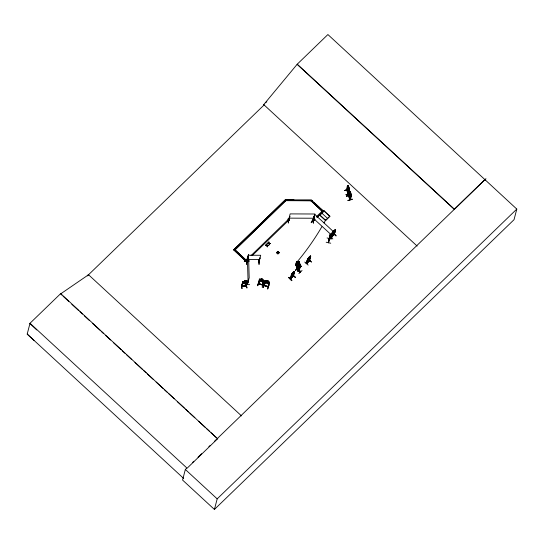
<?xml version="1.0" encoding="UTF-8"?>
<svg xmlns="http://www.w3.org/2000/svg" width="544" height="544" viewBox="0 0 544 544"><rect width="100%" height="100%" fill="white"/><g stroke="black" fill="none" stroke-linecap="round" stroke-linejoin="round"><path stroke-width="0.82" d="M249.669 284.634L245.018 284.594M312.739 221.184L313.99 216.872L314.296 217.151L313.12 221.53L312.78 221.027M330.494 237.599C334.458 227.106 329.086 238.564 330.976 237.578M313.126 221.34L312.78 221.218L314.663 214.295L332.67 230.914L330.929 237.755L330.432 237.544M330.895 237.701L331.69 233.206M329.542 238.082L328.358 242.78L330.344 234.274L328.562 242.733M329.474 238.381L330.222 235.158M329.31 238.354L329.168 238.986L329.46 238.646M246.765 260.95L246.602 261.378M248.506 279.915L247.262 284.594L248.35 279.915M247.438 284.498L249.193 277.732L248.499 254.34L246.582 261.589M278.011 253.47L278.236 251.58L277.1 252.756L277.59 253.402L278.412 253.334L278.739 252.627L278.283 251.62M242.896 281.738L243.508 281.479M243.481 281.466C248.955 279.052 247.799 283.329 245.929 286.049C246.82 280.711 248.234 279.65 246.371 285.981M244.453 281.588L245.895 281.418M329.827 236.851L329.494 238.218L329.698 237.551M330.385 234.328L329.78 237.232M329.82 236.606L330.398 234.287M346.732 189.842L348.119 194.16L349.289 189.57M346.909 189.951L347.99 185.708L347.024 190.366L346.909 189.747M348.004 193.542L348.085 193.929M348.316 193.902L349.364 189.842C348.282 190.89 347.099 198.58 349.241 189.462M349.996 191.379L349.751 191.1L348.629 195.418M348.922 195.976L349.86 191.338C347.392 192.352 350.241 206.591 351.24 195.473L350.955 195.133L349.812 199.376M349.962 199.56L349.894 199.213M246.541 261.195L247.67 256.918M246.765 261.501L246.724 261.147M247.472 284.376L247.241 284.152M330.126 235.294L330.228 234.77M327.087 237.959L331.643 238.959M329.514 237.762L329.501 238.252M328.372 242.74L330.079 235.423M329.63 238.537L329.712 238.15M330.521 234.355L330.276 234.709M326.182 242.223L330.738 243.222M329.657 237.476L329.848 236.606M246.758 261.841L246.731 262.235L247.853 257.958M258.951 262.242L260.025 257.856L258.93 262.283M33.986 340.422L27.2 334.077L30.015 323.265L60.683 293.604L217.702 438.865L217.328 438.525M61.853 295.066L60.683 293.604M248.683 259.012L246.214 261.494L233.682 249.764L285.097 200.042L285.75 200.648L234.301 250.505L285.75 200.648M186.538 468.309L185.334 469.479L182.573 480.066L214.424 509.456L514.039 219.681L516.8 209.086L327.903 34.544L297.235 64.206L263.738 104.611L417.126 246.065M248.989 260.991L244.344 260.998M245.555 260.889L247.418 258.992M246.214 261.494L233.682 249.764M247.846 257.802L246.602 261.861M246.745 262.208L248.309 255.231L260.698 255.279L258.72 262.242L258.937 261.888M241.869 288.599L241.448 284.138M246.588 264.309L246.459 259.835L246.609 264.221M242.903 281.704L242.536 283.138L242.991 283.608M242.978 281.717C239.659 293.685 244.664 278.718 242.93 282.241M242.236 286.328L241.794 286.171L246.412 285.824M243.318 282.044L241.842 286.491L246.248 285.797M243.964 283.465L244.623 280.854L246.14 280.752L244.623 280.854M244.671 280.915L243.732 281.642L243.481 282.615L244.127 282.955L246.398 282.316L246.65 281.343L245.942 281.241M244.895 280.928L245.8 280.833M245.398 283.329L246.078 280.724M246.133 280.704L245.997 281.221M246.044 283.642L246.956 288.055L246.092 283.71M246.99 281.642L245.861 286.035L246.391 285.675M258.998 259.964L259.046 264.275M267.233 246.894L266.88 245.575L265.472 245.16L266.907 245.487L267.254 246.806M266.852 245.174L265.703 245.004L266.832 245.262L266.56 244.113L266.832 245.262M266.778 243.964L267.131 245.31L268.566 245.541L267.131 245.31M269.328 244.807L268.974 243.481L267.546 243.161M268.566 245.541L267.186 245.616L268.546 245.63M267.798 242.91L268.899 243.256L267.519 243.25M268.852 241.964L269.205 243.304L270.64 243.535L269.205 243.304M258.971 281.568L257.679 285.648M259.889 279.48L259.44 279.5L259.889 279.48C259.121 285.627 257.128 284.893 259.583 278.997M268.974 243.481L269.307 244.888M270.64 243.535L269.26 243.617L270.62 243.624M261.446 278.916L262.324 279.188M261.045 279.242L261.181 278.725L262.643 279.174L262.439 279.745L263.14 280.099L262.888 281.071L260.685 280.84L260.059 280.194L260.311 279.222L261.093 279.276M262.834 284.798L262.29 284.995L263.452 280.575L263.854 280.704L263.452 280.575M262.12 287.11L263.67 283.009M259.563 281.092L259.168 280.378L259.536 278.977L263.922 280.33L262.732 285.117L258.339 283.58L262.738 284.92M263.5 281.758L263.874 280.323L263.507 280.004M233.648 249.9L285.097 200.042M285.58 199.886L310.876 199.872L310.862 200.777L285.6 200.668L285.58 199.886L293.998 199.92M285.6 200.668L285.607 199.764M263.235 287.579L264.568 283.322L263.248 287.49M265.112 282.894L264.744 282.22L265.098 282.941L268.546 283.954L269.124 283.621L269.498 282.18L265.112 280.82L263.915 285.58L268.308 286.96L269.43 282.547L268.981 282.567L269.43 282.547M268.41 286.64L264.051 285.274L263.874 285.593M265.465 281.323L265.016 281.35L265.465 281.323L264.411 285.58M266.655 281.166L266.805 280.602M267.022 280.765L267.9 281.03M268.015 281.588L268.165 281.024M268.029 281.54L268.716 281.942L268.464 282.914L267.628 283.104L265.635 282.044L265.887 281.071L266.669 281.119L266.757 280.568L268.219 281.017L268.083 281.54M276.461 252.634L277.936 251.321L279.371 252.661M269.028 282.424L267.906 286.865L268.022 286.477M269.069 284.798L267.757 288.959M268.335 286.572L268.219 286.96L268.362 286.627M279.371 252.77L277.902 254.082L276.461 252.742M288.34 222.972L288.259 218.504L288.415 222.89M252.328 255.476L288.823 220.184L288.164 219.579L288.789 220.32M288.422 220.538L288.884 220.708M288.463 220.755C289.292 221.904 289.483 215.356 289.898 216.628M289.891 216.471L288.782 220.878L288.388 220.524M214.424 509.456L217.185 498.868L516.8 209.086M288.578 277.426L291.795 280.718L288.619 277.338M291.407 274.319L290.469 278.841M290.578 278.589L290.374 279.011L291.652 274.387M310.903 200.709L322.123 211.228L310.896 200.654L285.634 200.552M290.666 278.793L290.476 278.623M293.508 276.005C292.169 277.698 296.235 268.634 293.515 272.218L293.651 271.612L292.509 273.183L292.638 272.612M292.454 273.306L292.203 274.278L293.434 272.36L291.407 274.38L294.27 271.476M317.485 216.954L323.435 211.099L311.522 200.11L312.671 201.334M292.788 272.53L293.413 271.918M293.692 271.646L293.556 272.17L293.957 271.85C294.318 273.027 290.231 276.651 292.624 273.686L292.101 273.754L293.869 272.034L293.06 273.258L293.597 273.19L291.679 274.788M293.1 276.155L294.488 271.64L293.502 276.053M295.419 270.395L298.649 267.254L295.46 270.348M296.888 268.981L300.254 272.102M295.208 277.352L291.788 274.339M298.636 267.247L295.446 270.443M298.357 270.83L297.772 270.96L298.459 268.178L299.078 268.274L298.459 268.178M297.772 270.96L298.506 268.627M298.037 271.143L298.799 268.498C299.635 267.124 296.589 275.706 298.697 268.525L298.493 268.28M298.364 270.96L299.05 268.185M299.35 267.974L298.799 270.055L299.309 267.94M313.874 220.075L311.209 222.686L314.384 219.579M298.792 269.926L299.05 269.742C301.233 261.168 297.629 276.202 299.826 267.594C300.737 266.914 298.676 267.24 299.86 267.628M300.077 267.281L299.173 270.273M312.1 220.925L312.752 221.53L312.1 220.925L313.908 219.076M313.371 218.688L313.534 223.081L313.432 220.878M312.684 220.966L313.827 216.58L314.248 216.573M313.33 222.999L313.092 220.769M312.888 221.109L313.262 221.204M300.635 271.735L297.262 268.62L300.628 271.796M302.049 270.484L298.867 273.591M304.742 262.045L308.149 265.084M307.564 258.937L306.388 263.554L309.577 260.467M307.639 259.393L307.809 259.005L307.639 259.393C301.655 271.422 315.683 253.293 306.585 263.616M306.687 263.242L307.809 259.005M308.611 257.924L308.36 258.896L309.59 256.979M309.808 256.231L308.625 257.768L309.849 256.265L309.672 256.843M319.804 215.234L324.17 210.834L329.827 216.356L325.53 220.517L319.804 215.234L324.17 210.834M309.665 260.624L310.651 256.258L309.223 260.807L310.672 255.925L309.828 258.162L307.421 260.494M322.742 210.63L316.268 216.784M308.128 258.788L311.365 261.97M325.53 220.517L329.888 216.111M329.168 238.986L330.439 234.029M329.331 239.292L332.486 236.164M331.112 237.34L332.289 232.723L335.437 229.752L334.302 234.253L331.112 237.34L334.342 234.097L334.39 234.457L334.091 234.709L335.396 229.718L335.097 229.888M334.818 230.84L332.248 233.07L332.649 232.9L331.228 237.449L331.507 236.844M331.18 237.089L331.33 237.415L334.431 234.26M331.616 236.32L332.534 232.791M331.548 237.204L332.812 232.22L334.574 230.058L333.526 231.071M333.418 231.574L333.669 230.935M348.296 189.434L344.576 190.516L348.269 189.468M333.968 231.499L333.35 232.111L334.587 231.01M334.302 230.33L333.628 231.112M334.533 230.024L334.295 232.22L332.289 234.199M332.84 238.952L329.317 235.98M334.206 234.518L335.369 230.051L334.431 234.382M346.725 190.033C347.521 179.901 349.5 190.25 348.541 186.701M346.841 190.359L348.119 185.715M345.998 194.759L349.697 193.793M333.234 233.267L336.049 235.865L333.261 233.179M350.894 194.84L346.453 196.146L350.152 195.044M348.962 187.503L348.724 189.944L347.922 187.558L348.384 187.836L348.242 186.381L349.017 188.693L348.575 188.414L348.718 189.87L347.868 187.184M350.458 191.828L350.254 193.467L349.792 193.181L350.588 195.582L350.445 194.045L350.894 194.324L350.377 193.623L350.445 191.767L351.179 195.242L350.771 196.649M350.418 192.331L350.69 193.161L349.71 191.379L349.989 191.719M350.907 193.147L350.771 193.671M350.207 199.58L351.111 195.092M352.308 199.09L347.936 200.586M484.996 179.5L454.281 209.358L297.18 64.403M485.472 180.146L485.894 178.534M295.739 264.595L297.575 269.28L298.153 268.668L297.901 269.504L298.296 268.784L297.969 269.13M300.778 266.737L299.037 261.691L298.37 261.582C297.35 263.5 297.548 259.644 296.283 262.337L296.65 263.255L295.773 264.622L297.69 269.355L297.894 268.974M300.676 266.771C301.838 264.996 298.758 269.498 297.867 269.47M300.995 266.526C301.294 267.648 299.207 263.174 298.921 261.616C298.466 264.343 302.246 266.478 300.458 266.472M299.894 264.037L299.9 265.295L297.412 267.662L295.78 264.574L298.37 261.582M257.625 285.709L258.937 281.54M257.659 285.736L258.992 281.479M259.536 281.051L262.97 282.105M262.303 284.961L262.29 284.995M263.548 281.772L262.929 282.125L263.514 281.71M263.01 287.497L264.323 283.329M265.098 280.867L265.676 280.867M263.201 287.552L264.486 283.383M268.219 281.017L266.791 280.65M267.913 286.838L267.913 286.491M269.498 282.18L269.042 281.901M267.696 288.952L269.035 284.702M293.576 275.856L290.374 279.011M301.138 266.07L297.718 269.355M306.904 263.187L308.659 257.754M277.59 253.402L278.127 251.804M297.786 268.362C293.488 271.796 305.388 261.535 297.854 268.539L297.364 268.539M300.58 265.696L300.186 265.846M300.057 267.349L299.064 270.239M299.37 269.994L299.118 269.742M296.466 263.588C296.936 262.045 294.909 264.234 296.181 263.928M296.534 264.058L296.8 263.663L297.677 263.962L298.228 262.262L297.99 263.962L299.118 264.377L297.86 264.357L297.31 266.132L297.554 264.37L296.487 264.003L296.766 263.67M246.602 260.95L246.582 261.548M313.188 220.986L314.915 214.003L290.142 213.901L288.374 220.905L288.361 220.558M334.22 232.907L334.696 232.064L331.847 235.334L313.555 218.532M293.706 273.578L294.154 272.707L291.298 275.91M307.204 260.399L310.345 257.36M335.07 231.146L332.153 234.355M277.256 253.137L278.072 251.763M309.978 256.693L308.278 258.346L308.781 258.305L307.931 259.59L309.74 257.842L309.216 257.883L310.026 256.652M290.217 278.888L293.427 275.72M290.666 278.752L292.502 273.136M297.622 269.205L300.914 266.315L300.621 265.628M306.381 263.514L306.864 263.194M333.125 233.002L332.275 234.287L334.091 232.492L333.554 232.574M334.587 231.234L332.649 233.376L333.506 232.091L332.982 232.159L334.75 230.438L333.941 231.669L334.478 231.594L332.561 233.192M346.759 189.849L348.276 194.058M348.636 195.507L350.146 199.689M300.145 265.846L300.444 265.547L300.363 265.907M298.044 269.09L296.201 264.432L295.8 264.636M332.377 233.192L331.956 233.736M307.958 258.427L307.571 258.998L310.672 255.925L310.372 256.095M332.54 233.226L333.037 232.526M288.374 220.864L288.776 220.694M296.691 269.226L300.064 272.354L296.684 269.239M296.82 269.096L300.24 272.184M291.931 280.575L288.592 277.372M277.1 252.756L278.052 251.702M299.458 266.111L299.9 265.547L300.757 266.166L300.281 266.655L299.431 266.036M300.723 266.091L300.281 266.655M277.426 252.056L278.236 251.58L278.582 252.253M298.302 264.656L298.187 265.56L298.302 264.656L299.962 266.179L298.642 266.512L298.738 265.601L298.996 266.159L299.962 266.179M298.738 265.601A3.72 1.149 45.1 0 0 297.174 266.145L296.936 266.805L296.514 266.56L296.732 265.846A4.345 1.34 45.1 0 1 298.187 265.01L298.561 265.214M298.642 266.512L298.996 266.159M333.064 232.716L334.03 231.758L332.806 233.689L333.336 231.71L334.315 230.765L333.084 232.689M314.296 217.151L313.881 216.981M312.63 220.959L311.209 222.686M329.474 239.523L332.649 236.416M297.364 261.344L296.283 262.337L296.732 263.276L296.296 264.064L296.983 265.778L297.799 266.002L298.778 265.057L299.003 263.813L298.316 262.099L297.67 262.303L297.33 261.317M265.601 102.802L266.818 101.633M87.326 275.924L264.146 104.91L263.779 104.564M251.029 255.592L288.164 219.579M310.869 200.845L311.522 200.11M268.872 241.876L268.899 243.256M312.786 221.394L314.561 219.681M316.928 217.389L323.435 211.099M312.752 221.53L315.119 219.239M335.492 230.153L335.084 230.33M294.603 271.748L294.202 271.918M310.767 256.367L310.359 256.537M290.258 278.902L293.359 275.72M336.049 235.865L333.962 233.621M311.372 262.024L308.679 259.311M192.576 462.468L193.786 461.298M198.009 457.212L201.634 453.71M208.876 446.706L210.086 445.536M214.309 441.449L484.949 179.697M217.784 438.559L187.109 468.221L30.015 323.265M268.348 286.804L263.915 285.437L268.301 286.783M277.161 252.362L278.059 251.641M291.822 274.298L295.344 277.284L292.516 274.693M297.833 268.981L296.086 264.357M309.563 260.338L309.427 260.868M334.546 231.248L334.07 231.588L334.247 231.016L333.173 232.002M60.602 293.91L88.536 274.754M258.38 283.424L262.786 284.784M262.684 285.09L258.38 283.771M313.188 220.85L312.739 220.837L313.133 220.612M294.209 271.476L294.556 271.34M242.984 281.765L243.528 281.54M347.514 186.864L347.534 187.83M347.568 187.802L348.942 191.012M348.201 189.298L344.576 190.516M349.364 189.842L349.085 189.502M349.384 192.494L349.948 191.393M349.391 193.44L349.452 192.528L350.52 196.629M350.431 193.555L345.984 194.738L349.751 193.95M351.016 194.582L349.948 191.352M350.078 194.929L346.453 196.146M351.24 195.473L350.955 195.133M347.881 200.416L352.362 199.41M241.42 284.145L242.1 288.585M307.836 259.406L309.23 258.366L310.114 256.476L309.713 256.788M313.14 220.83L312.766 220.66L313.181 220.66M247.017 281.799L247.432 281.751M241.883 286.144L246.004 285.892M245.97 285.702L246.344 285.682M244.236 282.533L245.643 282.39M300.56 266.587L298.636 261.895M298.37 261.623L298.908 261.569M259.005 259.971L259.019 264.364M314.255 216.73L313.827 216.58M288.429 220.721L288.789 220.708M244.324 261.106L248.968 261.1M244.317 260.875L248.962 260.868M244.324 261.052L248.968 261.045M289.041 218.137L313.813 218.239M247.207 259.468L259.597 259.515M277.821 251.92L278.249 251.988M261.215 278.8L262.575 279.222M246.996 281.139L247.466 281.302M346.929 189.788L348.296 194.018M298.2 265.574L297.826 265.37A4.345 1.34 45.1 0 0 296.371 266.206L296.507 266.533M296.874 266.2L297.296 266.451M300.757 266.166L299.9 265.547M296.759 267.022L297.459 267.628M297.942 265.016L299.601 266.54M297.235 64.206L454.328 209.161M324.108 211.079L329.827 216.356M314.446 202.973L319.777 207.896M320.967 208.991L323.394 211.235M321.783 213.098L327.502 218.375M319.865 214.996L325.591 220.272M285.063 200.172L285.716 200.777M297.384 268.559L300.771 271.667M88.169 274.414L241.516 415.908M63.104 296.215L68.721 301.403M71.842 304.28L78.71 310.617M79.961 311.773L82.457 314.078M84.334 315.806L89.325 320.416M92.446 323.299L99.94 330.208M101.191 331.364L103.686 333.669M105.563 335.396L110.554 340.007M113.682 342.883L121.169 349.799M122.42 350.955L124.916 353.253M126.793 354.987L131.784 359.591M134.912 362.474L142.399 369.39M143.65 370.539L146.146 372.844M147.397 374L153.014 379.182M156.142 382.065L163.01 388.402M164.254 389.552L167.375 392.435M168.626 393.584L174.25 398.772M177.371 401.656L184.239 407.993M185.484 409.142L188.605 412.026M189.856 413.175L194.854 417.785M198.601 421.24L205.469 427.584M206.713 428.733L209.216 431.038M211.086 432.766L216.084 437.376M185.334 469.479L217.185 498.868M27.2 334.077L183.675 478.455M29.934 323.571L36.727 329.922M348.119 186.211L348.398 186.735L348.568 186.136L349.309 189.611L348.072 185.722M350.268 192.358L349.996 191.842L349.867 193.922L350.635 195.493L350.703 193.657M278.31 251.682L278.739 252.627M296.936 266.805L296.813 266.506A3.72 1.149 45.1 0 1 298.384 265.962M298.874 261.548L299.86 264.064M348.616 195.514L349.982 199.75M278.678 253.028L278.304 251.743L278.412 253.334M269.28 243.528L269.545 244.657M267.206 245.528L267.478 246.663M247.098 282.696L246.5 283.268L242.95 283.628M247.398 258.577L248.091 281.969M325.836 219.674A312.093 280.595 21.2 0 1 324.047 222.911M321.844 226.766A312.093 280.595 21.2 0 1 296.14 263.092M234.96 249.771L246.18 260.29L234.96 249.771M261.045 279.453L260.794 280.425L262.16 280.84L262.412 279.868L261.045 279.453M266.621 281.296L266.37 282.268L267.73 282.69L267.988 281.717L266.621 281.296M348.35 186.905L348.527 189.169L348.35 186.905M350.227 192.535L350.404 194.8L350.227 192.535M332.493 236.178L329.29 239.367L332.5 236.184M297.194 261.705L296.691 262.623L297.194 261.705M297.792 262.609L296.82 263.554L297.507 265.268L298.479 264.323L297.792 262.609M260.481 279.344L261.256 280.228L260.127 280.548L261.521 280.432L262.677 281.309L261.861 280.412L262.929 280.099L261.603 280.201L260.481 279.344M266.057 281.187L266.832 282.071L265.703 282.39L267.097 282.275L268.253 283.159L267.437 282.254L268.518 281.969L267.179 282.05L266.057 281.187"/></g></svg>
